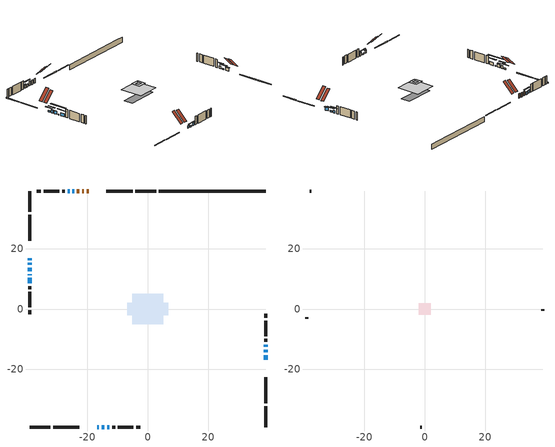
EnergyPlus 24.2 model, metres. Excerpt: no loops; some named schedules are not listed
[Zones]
conditioned space
 floor adiabatic (AdiabaticFloorConstruction): -5.12,-5.12 -5.12,5.12 5.12,5.12 5.12,-5.12 z1.97
 floor foundation (Slab1 construction): -6.78,-2.06 -6.78,2.06 6.78,2.06 6.78,-2.06 z-1.54
 wall outside (RimJoist1 construction): 2.79,39.08 -4.08,39.08 / -39.08,-39.08 -32.21,-39.08 / -39.08,39.08 -39.08,32.21 / 39.08,-39.08 39.08,-32.21 z0.75:1.05
 wall outside (RimJoist2 construction): -5.01,39.08 -13.67,39.08 / -31.28,-39.08 -22.62,-39.08 / -39.08,31.28 -39.08,22.62 / 39.08,-31.28 39.08,-22.62 z0.75:1.05
 wall outside (AdiabaticWallConstruction 1): -19.5,39.08 -20.21,39.08 / -21.14,39.08 -21.69,39.08 / -22.62,39.08 -23.43,39.08 z0.75:2.78
 wall outside (AdiabaticWallConstruction): -39.08,16.78 -39.08,16.17 z0.75:1.36; -39.08,15.25 -39.08,14.63 / 39.08,-16.78 39.08,-15.26 / -39.08,13.71 -39.08,12.49 / -24.36,39.08 -24.97,39.08 / -25.9,39.08 -26.51,39.08 / -13.48,-39.08 -12.71,-39.08 / -39.08,10.32 -39.08,8.49 z0.75:2.12; -39.08,11.56 -39.08,11.25 z0.75:1.06; -16.78,-39.08 -16.17,-39.08 z0.75:1.87; 39.08,-14.33 39.08,-13.49 / -15.25,-39.08 -14.4,-39.08 z0.75:1.29; 39.08,-12.56 39.08,-11.8 z0.75:1.82
 wall outside (Wall1 construction): -27.44,39.08 -28.39,39.08 / -11.79,-39.08 -10.84,-39.08 / -39.08,7.57 -39.08,6.62 / 39.08,-10.87 39.08,-9.92 z0.75:4.41
 wall outside (Wall2 construction): -29.32,39.08 -34.48,39.08 / -9.91,-39.08 -4.75,-39.08 / -39.08,5.69 -39.08,0.52 / 39.08,-8.99 39.08,-3.83 z0.75:4.41
 wall outside (Wall3 construction): -35.41,39.08 -36.74,39.08 / -3.82,-39.08 -2.49,-39.08 / -39.08,-0.4 -39.08,-1.73 / 39.08,-2.9 39.08,-1.57 z0.75:4.41
 wall foundation (FoundationWall1 construction): 3.72,39.08,-1.54 3.72,39.08,0.75 35.54,39.08,0.75 35.54,39.08,0.72 39.08,39.08,0.72 39.08,39.08,-1.54
 window (WindowConstruction 10): -39.08,16.78 -39.08,16.17 z0.75:1.36
 window (WindowConstruction 7): -39.08,15.24 -39.08,14.63 z0.75:2.12
 window (WindowConstruction 8): 39.08,-16.78 39.08,-15.26 z0.75:2.12
 window (WindowConstruction 9): -39.08,13.71 -39.08,12.49 z0.75:2.12
 window (WindowConstruction 12): -39.08,11.56 -39.08,11.25 z0.75:1.05
 window (WindowConstruction 11): -16.78,-39.08 -16.17,-39.08 z0.75:1.87
 window (WindowConstruction): 39.08,-14.33 39.08,-13.49 z0.75:1.28
 window (WindowConstruction 1): 39.08,-12.56 39.08,-11.8 z0.75:1.82
 window (WindowConstruction 2): -24.36,39.08 -24.97,39.08 z0.75:2.12
 window (WindowConstruction 3): -25.9,39.08 -26.51,39.08 z0.75:2.12
 window (WindowConstruction 4): -15.24,-39.08 -14.41,-39.08 z0.75:1.28
 window (WindowConstruction 5): -13.48,-39.08 -12.72,-39.08 z0.75:2.12
 window (WindowConstruction 6): -39.08,10.32 -39.08,8.49 z0.75:2.12
 door (Door): -19.5,39.08 -20.21,39.08 z0.75:2.78
 door (Door 1): -21.14,39.08 -21.69,39.08 z0.75:2.78
 door (Door 2): -22.62,39.08 -23.43,39.08 z0.75:2.78
 ceiling adiabatic (AdiabaticFloorConstruction): 5.12,-5.12 5.12,5.12 -5.12,5.12 -5.12,-5.12 z1.97
 roof outside (Roof1 construction): -16.17,39.08,4.41 -16.17,34.63,8.86 -14.6,34.63,8.86 -14.6,39.08,4.41; -20.11,-39.08,4.41 -20.11,-34.63,8.86 -21.69,-34.63,8.86 -21.69,-39.08,4.41; -39.08,20.11,4.41 -34.63,20.11,8.86 -34.63,21.69,8.86 -39.08,21.69,4.41; 39.08,-20.11,4.41 34.63,-20.11,8.86 34.63,-21.69,8.86 39.08,-21.69,4.41
attic - vented
 floor to conditioned space (Floor1 construction Reversed): -0.76,-0.76 -0.76,0.76 0.76,0.76 0.76,-0.76 z4.41
 floor to conditioned space (Floor2 construction Reversed): -1.94,-1.94 -1.94,1.94 1.94,1.94 1.94,-1.94 z4.41
 floor to conditioned space (Floor3 construction Reversed): -1.34,-1.34 -1.34,1.34 1.34,1.34 1.34,-1.34 z4.41
 wall outside (Wall4 construction): -37.67,39.08 -38.15,39.08 / -1.56,-39.08 -1.07,-39.08 / -39.08,-2.66 -39.08,-3.15 / 39.08,-0.64 39.08,-0.16 z0.75:4.41
 roof outside (Roof2 construction): -18.58,39.08,4.41 -18.58,34.91,8.58 -17.1,34.91,8.58 -17.1,39.08,4.41; -17.71,-39.08,4.41 -17.71,-34.91,8.58 -19.19,-34.91,8.58 -19.19,-39.08,4.41; -39.08,17.71,4.41 -34.91,17.71,8.58 -34.91,19.19,8.58 -39.08,19.19,4.41; 39.08,-17.71,4.41 34.91,-17.71,8.58 34.91,-19.19,8.58 39.08,-19.19,4.41
shading: -39.08,14.75 -39.08,18.2 -39.49,18.2 -39.49,14.75 z2.78; -39.08,13.21 -39.08,16.66 -39.49,16.66 -39.49,13.21 z3.54; 39.08,-15.06 39.08,-16.98 39.49,-16.98 39.49,-15.06 z2.32; -39.08,12.28 -39.08,13.91 -39.49,13.91 -39.49,12.28 z2.32; -39.08,7.39 -39.08,15.42 -39.49,15.42 -39.49,7.39 z4.91; -15.97,-39.08 -16.98,-39.08 -16.98,-39.49 -15.97,-39.49 z2.07; 39.08,-12.07 39.08,-15.75 39.49,-15.75 39.49,-12.07 z2.7; 39.08,-10.38 39.08,-13.98 39.49,-13.98 39.49,-10.38 z3.24; -26.39,39.08 -22.94,39.08 -22.94,39.49 -26.39,39.49 z3.54; -26.71,39.08 -25.7,39.08 -25.7,39.49 -26.71,39.49 z2.32; -12.99,-39.08 -16.66,-39.08 -16.66,-39.49 -12.99,-39.49 z2.7; -12.51,-39.08 -13.68,-39.08 -13.68,-39.49 -12.51,-39.49 z2.32; -39.08,7.07 -39.08,11.74 -39.49,11.74 -39.49,7.07 z3.54
[Building]
Building 1: Terrain=Suburbs
[Site:Location]
Bathurst AP_NB: Latitude {deg}=47.63; Longitude {deg}=-65.74; Time Zone {hr}=-4; Elevation {m}=59; Keep Site Location Information=Yes
[Site:GroundTemperature:Shallow]
0.0375368, -2.14911, -2.32423, -1.28655, 2.87914, 7.02543, 10.62, 12.8971, 13.0906, 11.2385, 7.7356, 3.71651
[Site:WaterMainsTemperature]
Calculation Method=Schedule; Temperature Schedule=mains temperature schedule
[Material] Roughness=Rough; Thermal Absorptance=0.9
Name | Thickness {m} | Conductivity {W/m-K} | Density {kg/m3} | Specific Heat {J/kg-K} | Solar Absorptance | Visible Absorptance
asphalt or fiberglass shingles | 0.00635 | 0.162714 | 1121.4 | 1465.45 | 0.4 | 0.4
ceiling loosefill ins | 0.169333 | 0.0480833 | 16.02 | 1046.75 | 0.7 | 0.7
ceiling stud and cavity | 0.0889 | 42.3981 | 6.31874 | 1174.65 | 0.7 | 0.7
ceiling stud and cavity 1 | 0.1397 | 0.448225 | 65.682 | 1177.47 | 0.7 | 0.7
ceiling stud and cavity 2 | 0.1397 | 0.419767 | 65.682 | 1177.47 | 0.7 | 0.7
concrete 4.0 in. | 0.1016 | 1.803125 | 2242.8 | 837.4 | 0.7 | 0.7
concrete 8.0 in. | 0.2032 | 1.803125 | 2242.8 | 837.4 | 0.7 | 0.7
door material | 0.04445 | 0.188738 | 512.64 | 1214.23 | 0.7 | 0.7
door material 1 | 0.04445 | 0.0451087 | 512.64 | 1214.23 | 0.7 | 0.7
door material 2 | 0.04445 | 0.20624 | 512.64 | 1214.23 | 0.7 | 0.7
exterior vertical ins | 0.0386676 | 0.029427 | 32.04 | 1214.23 | 0.7 | 0.7
floor covering | 0.0127 | 0.0433444 | 54.468 | 1339.84 | 0.6 | 0.6
floor rigid ins; wall rigid ins | 0.512978 | 0.029427 | 32.04 | 1214.23 | 0.7 | 0.7
floor stud and cavity | 0.1397 | 1.75129 | 37.0049 | 1207.88 | 0.7 | 0.7
furniture material conditioned space 1 | 0.1524 | 0.115458 | 640.8 | 1214.23 | 0.6 | 0.6
gypsum board | 0.0127 | 0.160291 | 801 | 837.4 | 0.6 | 0.6
gypsum board 1 | 0.00254 | 0.160291 | 801 | 837.4 | 0.6 | 0.6
gypsum board 2 | 0.0127 | 0.160291 | 801 | 837.4 | 0.7 | 0.7
osb sheathing 0.5 in. | 0.0127 | 0.115458 | 512.64 | 1214.23 | 0.7 | 0.7
osb sheathing 0.75 in. | 0.01905 | 0.115458 | 512.64 | 1214.23 | 0.7 | 0.7
osb sheathing 2.0 in. | 0.0508 | 0.115458 | 512.64 | 1214.23 | 0.7 | 0.7
rim joist stud and cavity | 0.0508 | 0.0434763 | 125.044 | 1163.47 | 0.6 | 0.6
rim joist stud and cavity 1 | 0.0508 | 0.0285197 | 125.044 | 1163.47 | 0.6 | 0.6
roof rigid ins | 0.051816 | 0.029427 | 32.04 | 1214.23 | 0.7 | 0.7
roof stud and cavity | 0.2032 | 2.78498 | 78.34581 | 1123.46 | 0.7 | 0.7
wall stud and cavity | 0.1397 | 0.11824 | 139.0536 | 1170.24 | 0.7 | 0.7
wall stud and cavity 1 | 0.1397 | 0.114651 | 139.0536 | 1170.24 | 0.7 | 0.7
wall stud and cavity 2 | 0.1397 | 0.115823 | 139.0536 | 1170.24 | 0.7 | 0.7
wall stud and cavity 3 | 0.0889 | 6.9971 | 50.32683 | 1063.81 | 0.6 | 0.6
wall stud and cavity 4 | 0.0889 | 0.380278 | 52.3479 | 1209.89 | 0.7 | 0.7
wall stud and cavity 5 | 0.0889 | 0.391764 | 83.0341 | 1211.67 | 0.7 | 0.7
wood siding | 0.0254 | 0.102417 | 544.68 | 1172.36 | 0.4 | 0.4
wood siding 1 | 0.00254 | 0.102417 | 544.68 | 1172.36 | 0.4 | 0.4
wood siding 2; wood siding 3; wood siding 4 | 0.0254 | 0.102417 | 544.68 | 1172.36 | 0.7 | 0.7
[WindowMaterial:SimpleGlazingSystem]
Name | U-Factor {W/m2-K} | Solar Heat Gain Coefficient
WindowMaterial | 2.99458 | 0.59
WindowMaterial 1 | 2.95426 | 0.63
WindowMaterial 2 | 2.96448 | 0.63
WindowMaterial 3 | 2.94461 | 0.64
WindowMaterial 4 | 2.898619 | 0.69
WindowMaterial 5 | 3.00026 | 0.58
WindowMaterial 6 | 2.97073 | 0.62
WindowMaterial 7 | 4.34026 | 0.48
[Construction]
AdiabaticFloorConstruction: floor stud and cavity, floor rigid ins, osb sheathing 0.75 in., floor covering
AdiabaticWallConstruction: wood siding 3, wall rigid ins, wall stud and cavity 4, gypsum board
AdiabaticWallConstruction 1: wood siding 4, wall rigid ins, wall stud and cavity 4, gypsum board
Door: door material
Door 1: door material 1
Door 2: door material 2
Floor1 construction Reversed: gypsum board 1, ceiling stud and cavity
Floor2 construction Reversed: gypsum board, ceiling stud and cavity 1, ceiling loosefill ins
Floor3 construction Reversed: gypsum board, ceiling stud and cavity 2, ceiling loosefill ins
FoundationWall1 construction: concrete 8.0 in., gypsum board 2
furniture construction conditioned space 1: furniture material conditioned space 1
PartitionWallConstruction: gypsum board, wall stud and cavity 5, gypsum board
RimJoist1 construction: wood siding 2, osb sheathing 2.0 in., rim joist stud and cavity
RimJoist2 construction: wood siding 2, osb sheathing 2.0 in., rim joist stud and cavity 1
Roof1 construction: asphalt or fiberglass shingles, roof rigid ins, osb sheathing 0.75 in., roof stud and cavity, gypsum board
Roof2 construction: asphalt or fiberglass shingles
Slab1 construction: concrete 4.0 in.
Wall1 construction: wood siding, osb sheathing 0.5 in., wall stud and cavity, gypsum board
Wall2 construction: wood siding, osb sheathing 0.5 in., wall stud and cavity 1, gypsum board
Wall3 construction: wood siding, osb sheathing 0.5 in., wall stud and cavity 2, gypsum board
Wall4 construction: wood siding 1, wall stud and cavity 3
WindowConstruction; WindowConstruction 4: WindowMaterial
WindowConstruction 1: WindowMaterial 1
WindowConstruction 10: WindowMaterial 5
WindowConstruction 11: WindowMaterial 6
WindowConstruction 12: WindowMaterial 7
WindowConstruction 2; WindowConstruction 3; WindowConstruction 7; WindowConstruction 9: WindowMaterial 2
WindowConstruction 5; WindowConstruction 8: WindowMaterial 3
WindowConstruction 6: WindowMaterial 4
[Zone] Multiplier=1; Part of Total Floor Area=Yes
Name | Volume {m3}
attic - vented | 14.353
conditioned space | 387.4
[Space]
Name | Zone | Volume {m3}
attic - vented 1 | attic - vented | 14.353
conditioned space 1 | conditioned space | 387.4
[ZoneInfiltration:EffectiveLeakageArea]
infil attic - vented 1: Zone or Space=attic - vented 1; Schedule=Always On Discrete; Effective Air Leakage Area {cm2}=982.8; Stack Coefficient=0.00054419; Wind Coefficient=1.57614e-05
[ZoneMixing]
whole house fan mix: Zone or Space=attic - vented; Schedule=Always On Continuous; Design Flow Rate Calculation Method=Flow/Zone; Design Flow Rate {m3/s}=0; Source Zone or Space=conditioned space
[SurfaceProperty:ExposedFoundationPerimeter]
Slab1: Exposed Perimeter Calculation Method=TotalExposedPerimeter; Total Exposed Perimeter {m}=35.358
[InternalMass] Zone or ZoneList=conditioned space; Space or SpaceList=conditioned space 1
Name | Construction | Surface Area {m2}
furniture mass conditioned space 1 | furniture construction conditioned space 1 | 64.368
partition wall mass | PartitionWallConstruction | 160.92
[Lights]
interior lighting: Zone or ZoneList or Space or SpaceList=conditioned space 1; Schedule=interior lighting schedule; Design Level Calculation Method=LightingLevel; Lighting Level {W}=343.2; Return Air Fraction=0; Fraction Radiant=0.6; Fraction Visible=0.2; Fraction Replaceable=1
[People]
occupants: Zone or ZoneList or Space or SpaceList=conditioned space 1; Number of People Schedule=occupants schedule; Number of People Calculation Method=People; Number of People=3; Fraction Radiant=0.314171; Sensible Heat Fraction=0.56303; Activity Level Schedule=occupants activity schedule; Carbon Dioxide Generation Rate {m3/s-W}=0; Enable ASHRAE 55 Comfort Warnings=No; Mean Radiant Temperature Calculation Type=EnclosureAveraged
[ElectricEquipment] Zone or ZoneList or Space or SpaceList=conditioned space 1; Design Level Calculation Method=EquipmentLevel
Name | Schedule | Design Level {W} | Fraction Latent | Fraction Radiant | Fraction Lost
clothes dryer | clothes dryer schedule | 140.772 | 0.015 | 0.081 | 0.85
clothes washer | clothes washer schedule | 32.1985 | 0.03 | 0.162 | 0.7
cooking range | cooking range schedule | 215.147 | 0.08 | 0.432 | 0.2
dishwasher | dishwasher schedule | 66.8632 | 0.3 | 0.18 | 0.4
fridge | fridge schedule | 72.9452 | 0 | 0.6 | 0
mech vent bath fan 0 | mech vent bath fan 0 schedule | 50.2 | 0 | 0 | 1
mech vent house fan | mech vent house fan schedule | 0 | 0 | 0 | 1
mech vent house fan cfis | mech vent house fan cfis schedule | 0 | 0 | 0 | 0
misc plug loads | misc plug loads schedule | 494.7 | 0.045 | 0.513 | 0.1
whole house fan | Always On Discrete | 0 | 0 | 0 | 1
[OtherEquipment] Zone or ZoneList or Space or SpaceList=conditioned space 1; Design Level Calculation Method=EquipmentLevel
Name | Fuel Type | Schedule | Design Level {W} | Fraction Latent | Fraction Radiant | Fraction Lost
clothes dryer 1 | Electricity | clothes dryer schedule | 0 | 0.015 | 0.081 | 0.85
cooking range 1 | Electricity | cooking range schedule | 0 | 0.08 | 0.432 | 0.2
general water use latent | None | general water use schedule | 62.594 | 1 | 0 | 0
general water use sensible | None | general water use schedule | -61.6891 | 0 | 0.6 | 0
mech vent house fan latent load | None | Always On Discrete | 0 | 1 | 0 | 0
mech vent house fan sensible load | None | Always On Discrete | 0 | 0 | 0 | 0
water heater energy adjustment1 | Electricity | Always On Discrete | 0.01 | 0 | 0 | 1
[ZoneInfiltration:DesignFlowRate] Zone or ZoneList or Space or SpaceList=conditioned space 1; Schedule=Always On Discrete; Design Flow Rate Calculation Method=Flow/Zone; Design Flow Rate {m3/s}=0
infil flow; natural vent flow; whole house fan flow
[ZoneControl:Thermostat]
conditioned space Thermostat: Zone or ZoneList=conditioned space; Control Type Schedule=conditioned space Thermostat Schedule; Control 1=conditioned space temperature setpoint; Temperature Difference Between Cutout And Setpoint {deltaC}=0
[ThermostatSetpoint:DualSetpoint]
conditioned space temperature setpoint: Heating Setpoint Temperature Schedule=heating setpoint; Cooling Setpoint Temperature Schedule=cooling setpoint
[Zone equipment]
conditioned space: electric baseboard
[Foundation:Kiva]
Foundation Kiva 1: Initial Indoor Air Temperature {C}=18; Wall Height Above Grade {m}=0.749991; Wall Depth Below Slab {m}=0.2032; Custom Block Material Name 1=exterior vertical ins; Custom Block Depth 1 {m}=2.28999; Custom Block X Position 1 {m}=0.2159; Custom Block Z Position 1 {m}=0
[Foundation:Kiva:Settings]
Soil Conductivity {W/m-K}=0.849921; Soil Density {kg/m3}=1842.3; Soil Specific Heat {J/kg-K}=418.7; Ground Solar Absorptivity=0.9; Ground Thermal Absorptivity=0.9; Ground Surface Roughness {m}=0.03; Far-Field Width {m}=40; Deep-Ground Boundary Condition=ZeroFlux; Deep-Ground Depth {m}=40; Minimum Cell Dimension {m}=0.2; Maximum Cell Growth Coefficient=3; Simulation Timestep=Timestep
[Exterior:Lights]
exterior lighting: Schedule=exterior lighting schedule; Design Level {W}=75.6
[EnergyManagementSystem:Sensor] Output:Variable or Output:Meter Index Key=conditioned space
Name | Output:Variable or Output:Meter
conditioned_space_clg_unmet_s | Zone Cooling Setpoint Not Met Time
conditioned_space_htg_unmet_s | Zone Heating Setpoint Not Met Time
fridge_tin_s; tin_s; tin_s_1 | Zone Mean Air Temperature
tout_s | Zone Outdoor Air Drybulb Temperature
win_s | Zone Air Humidity Ratio
[Schedule:Constant]
Name | Hourly Value
Always On Continuous; mech vent house fan schedule; mech vent house fan cfis schedule; Always On Discrete | 1
occupants activity schedule | 117.228
fridge schedule | 0
[Schedule:Week:Daily]
interior lighting schedule Week Rule - Jan1-Jan27: interior lighting schedule day, interior lighting schedule day, interior lighting schedule day, interior lighting schedule day, interior lighting schedule day, interior lighting schedule day, interior lighting schedule day, interior lighting schedule default day, interior lighting schedule default day, interior lighting schedule default day, interior lighting schedule default day, interior lighting schedule default day
interior lighting schedule Week Rule - Jan28-Feb3: interior lighting schedule day, interior lighting schedule day, interior lighting schedule day, interior lighting schedule day, interior lighting schedule day 1, interior lighting schedule day 1, interior lighting schedule day 1, interior lighting schedule default day, interior lighting schedule default day, interior lighting schedule default day, interior lighting schedule default day, interior lighting schedule default day
interior lighting schedule Week Rule - Feb4-Feb24: interior lighting schedule day 1, interior lighting schedule day 1, interior lighting schedule day 1, interior lighting schedule day 1, interior lighting schedule day 1, interior lighting schedule day 1, interior lighting schedule day 1, interior lighting schedule default day, interior lighting schedule default day, interior lighting schedule default day, interior lighting schedule default day, interior lighting schedule default day
interior lighting schedule Week Rule - Feb25-Mar3: interior lighting schedule day 1, interior lighting schedule day 1, interior lighting schedule day 1, interior lighting schedule day 1, interior lighting schedule day 2, interior lighting schedule day 2, interior lighting schedule day 2, interior lighting schedule default day, interior lighting schedule default day, interior lighting schedule default day, interior lighting schedule default day, interior lighting schedule default day
interior lighting schedule Week Rule - Mar4-Mar31: interior lighting schedule day 2, interior lighting schedule day 2, interior lighting schedule day 2, interior lighting schedule day 2, interior lighting schedule day 2, interior lighting schedule day 2, interior lighting schedule day 2, interior lighting schedule default day, interior lighting schedule default day, interior lighting schedule default day, interior lighting schedule default day, interior lighting schedule default day
interior lighting schedule Week Rule - Apr1-Apr28: interior lighting schedule day 3, interior lighting schedule day 3, interior lighting schedule day 3, interior lighting schedule day 3, interior lighting schedule day 3, interior lighting schedule day 3, interior lighting schedule day 3, interior lighting schedule default day, interior lighting schedule default day, interior lighting schedule default day, interior lighting schedule default day, interior lighting schedule default day
interior lighting schedule Week Rule - Apr29-May5: interior lighting schedule day 3, interior lighting schedule day 3, interior lighting schedule day 4, interior lighting schedule day 4, interior lighting schedule day 4, interior lighting schedule day 4, interior lighting schedule day 4, interior lighting schedule default day, interior lighting schedule default day, interior lighting schedule default day, interior lighting schedule default day, interior lighting schedule default day
interior lighting schedule Week Rule - May6-May26: interior lighting schedule day 4, interior lighting schedule day 4, interior lighting schedule day 4, interior lighting schedule day 4, interior lighting schedule day 4, interior lighting schedule day 4, interior lighting schedule day 4, interior lighting schedule default day, interior lighting schedule default day, interior lighting schedule default day, interior lighting schedule default day, interior lighting schedule default day
interior lighting schedule Week Rule - May27-Jun2: interior lighting schedule day 4, interior lighting schedule day 4, interior lighting schedule day 4, interior lighting schedule day 4, interior lighting schedule day 4, interior lighting schedule day 5, interior lighting schedule day 5, interior lighting schedule default day, interior lighting schedule default day, interior lighting schedule default day, interior lighting schedule default day, interior lighting schedule default day
interior lighting schedule Week Rule - Jun3-Jun30: interior lighting schedule day 5, interior lighting schedule day 5, interior lighting schedule day 5, interior lighting schedule day 5, interior lighting schedule day 5, interior lighting schedule day 5, interior lighting schedule day 5, interior lighting schedule default day, interior lighting schedule default day, interior lighting schedule default day, interior lighting schedule default day, interior lighting schedule default day
interior lighting schedule Week Rule - Jul1-Jul28: interior lighting schedule day 6, interior lighting schedule day 6, interior lighting schedule day 6, interior lighting schedule day 6, interior lighting schedule day 6, interior lighting schedule day 6, interior lighting schedule day 6, interior lighting schedule default day, interior lighting schedule default day, interior lighting schedule default day, interior lighting schedule default day, interior lighting schedule default day
interior lighting schedule Week Rule - Jul29-Aug4: interior lighting schedule day 6, interior lighting schedule day 6, interior lighting schedule day 6, interior lighting schedule day 7, interior lighting schedule day 7, interior lighting schedule day 7, interior lighting schedule day 7, interior lighting schedule default day, interior lighting schedule default day, interior lighting schedule default day, interior lighting schedule default day, interior lighting schedule default day
interior lighting schedule Week Rule - Aug5-Aug25: interior lighting schedule day 7, interior lighting schedule day 7, interior lighting schedule day 7, interior lighting schedule day 7, interior lighting schedule day 7, interior lighting schedule day 7, interior lighting schedule day 7, interior lighting schedule default day, interior lighting schedule default day, interior lighting schedule default day, interior lighting schedule default day, interior lighting schedule default day
interior lighting schedule Week Rule - Aug26-Sep1: interior lighting schedule day 7, interior lighting schedule day 7, interior lighting schedule day 7, interior lighting schedule day 7, interior lighting schedule day 7, interior lighting schedule day 7, interior lighting schedule day 8, interior lighting schedule default day, interior lighting schedule default day, interior lighting schedule default day, interior lighting schedule default day, interior lighting schedule default day
interior lighting schedule Week Rule - Sep2-Sep29: interior lighting schedule day 8, interior lighting schedule day 8, interior lighting schedule day 8, interior lighting schedule day 8, interior lighting schedule day 8, interior lighting schedule day 8, interior lighting schedule day 8, interior lighting schedule default day, interior lighting schedule default day, interior lighting schedule default day, interior lighting schedule default day, interior lighting schedule default day
interior lighting schedule Week Rule - Sep30-Oct6: interior lighting schedule day 8, interior lighting schedule day 9, interior lighting schedule day 9, interior lighting schedule day 9, interior lighting schedule day 9, interior lighting schedule day 9, interior lighting schedule day 9, interior lighting schedule default day, interior lighting schedule default day, interior lighting schedule default day, interior lighting schedule default day, interior lighting schedule default day
interior lighting schedule Week Rule - Oct7-Oct27: interior lighting schedule day 9, interior lighting schedule day 9, interior lighting schedule day 9, interior lighting schedule day 9, interior lighting schedule day 9, interior lighting schedule day 9, interior lighting schedule day 9, interior lighting schedule default day, interior lighting schedule default day, interior lighting schedule default day, interior lighting schedule default day, interior lighting schedule default day
interior lighting schedule Week Rule - Oct28-Nov3: interior lighting schedule day 9, interior lighting schedule day 9, interior lighting schedule day 9, interior lighting schedule day 9, interior lighting schedule day 10, interior lighting schedule day 10, interior lighting schedule day 10, interior lighting schedule default day, interior lighting schedule default day, interior lighting schedule default day, interior lighting schedule default day, interior lighting schedule default day
interior lighting schedule Week Rule - Nov4-Nov24: interior lighting schedule day 10, interior lighting schedule day 10, interior lighting schedule day 10, interior lighting schedule day 10, interior lighting schedule day 10, interior lighting schedule day 10, interior lighting schedule day 10, interior lighting schedule default day, interior lighting schedule default day, interior lighting schedule default day, interior lighting schedule default day, interior lighting schedule default day
interior lighting schedule Week Rule - Nov25-Dec1: interior lighting schedule day 10, interior lighting schedule day 10, interior lighting schedule day 10, interior lighting schedule day 10, interior lighting schedule day 10, interior lighting schedule day 10, interior lighting schedule day 11, interior lighting schedule default day, interior lighting schedule default day, interior lighting schedule default day, interior lighting schedule default day, interior lighting schedule default day
interior lighting schedule Week Rule - Dec2-Dec31: interior lighting schedule day 11, interior lighting schedule day 11, interior lighting schedule day 11, interior lighting schedule day 11, interior lighting schedule day 11, interior lighting schedule day 11, interior lighting schedule day 11, interior lighting schedule default day, interior lighting schedule default day, interior lighting schedule default day, interior lighting schedule default day, interior lighting schedule default day
occupants schedule Week Rule - Jan1-Dec31: occupants schedule day, occupants schedule day, occupants schedule day, occupants schedule day, occupants schedule day, occupants schedule day, occupants schedule day, occupants schedule default day, occupants schedule default day, occupants schedule default day, occupants schedule default day, occupants schedule default day
clothes dryer schedule Week Rule - Jan1-Dec31: clothes dryer schedule day, clothes dryer schedule day, clothes dryer schedule day, clothes dryer schedule day, clothes dryer schedule day, clothes dryer schedule day, clothes dryer schedule day, clothes dryer schedule default day, clothes dryer schedule default day, clothes dryer schedule default day, clothes dryer schedule default day, clothes dryer schedule default day
clothes washer schedule Week Rule - Jan1-Dec31: clothes washer schedule day, clothes washer schedule day, clothes washer schedule day, clothes washer schedule day, clothes washer schedule day, clothes washer schedule day, clothes washer schedule day, clothes washer schedule default day, clothes washer schedule default day, clothes washer schedule default day, clothes washer schedule default day, clothes washer schedule default day
cooking range schedule Week Rule - Jan1-Dec31: cooking range schedule day, cooking range schedule day, cooking range schedule day, cooking range schedule day, cooking range schedule day, cooking range schedule day, cooking range schedule day, cooking range schedule default day, cooking range schedule default day, cooking range schedule default day, cooking range schedule default day, cooking range schedule default day
dishwasher schedule Week Rule - Jan1-Dec31: dishwasher schedule day, dishwasher schedule day, dishwasher schedule day, dishwasher schedule day, dishwasher schedule day, dishwasher schedule day, dishwasher schedule day, dishwasher schedule default day, dishwasher schedule default day, dishwasher schedule default day, dishwasher schedule default day, dishwasher schedule default day
mech vent bath fan 0 schedule Week Rule - Jan1-Dec31: mech vent bath fan 0 schedule day, mech vent bath fan 0 schedule day, mech vent bath fan 0 schedule day, mech vent bath fan 0 schedule day, mech vent bath fan 0 schedule day, mech vent bath fan 0 schedule day, mech vent bath fan 0 schedule day, mech vent bath fan 0 schedule default day, mech vent bath fan 0 schedule default day, mech vent bath fan 0 schedule default day, mech vent bath fan 0 schedule default day, mech vent bath fan 0 schedule default day
misc plug loads schedule Week Rule - Jan1-Dec31: misc plug loads schedule day, misc plug loads schedule day, misc plug loads schedule day, misc plug loads schedule day, misc plug loads schedule day, misc plug loads schedule day, misc plug loads schedule day, misc plug loads schedule default day, misc plug loads schedule default day, misc plug loads schedule default day, misc plug loads schedule default day, misc plug loads schedule default day
general water use schedule Week Rule - Jan1-Dec31: general water use schedule day, general water use schedule day, general water use schedule day, general water use schedule day, general water use schedule day, general water use schedule day, general water use schedule day, general water use schedule default day, general water use schedule default day, general water use schedule default day, general water use schedule default day, general water use schedule default day
exterior lighting schedule Week Rule - Jan1-Jan27: exterior lighting schedule day, exterior lighting schedule day, exterior lighting schedule day, exterior lighting schedule day, exterior lighting schedule day, exterior lighting schedule day, exterior lighting schedule day, exterior lighting schedule default day, exterior lighting schedule default day, exterior lighting schedule default day, exterior lighting schedule default day, exterior lighting schedule default day
exterior lighting schedule Week Rule - Jan28-Feb3: exterior lighting schedule day, exterior lighting schedule day, exterior lighting schedule day, exterior lighting schedule day, exterior lighting schedule day 1, exterior lighting schedule day 1, exterior lighting schedule day 1, exterior lighting schedule default day, exterior lighting schedule default day, exterior lighting schedule default day, exterior lighting schedule default day, exterior lighting schedule default day
exterior lighting schedule Week Rule - Feb4-Feb24: exterior lighting schedule day 1, exterior lighting schedule day 1, exterior lighting schedule day 1, exterior lighting schedule day 1, exterior lighting schedule day 1, exterior lighting schedule day 1, exterior lighting schedule day 1, exterior lighting schedule default day, exterior lighting schedule default day, exterior lighting schedule default day, exterior lighting schedule default day, exterior lighting schedule default day
exterior lighting schedule Week Rule - Feb25-Mar3: exterior lighting schedule day 1, exterior lighting schedule day 1, exterior lighting schedule day 1, exterior lighting schedule day 1, exterior lighting schedule day 2, exterior lighting schedule day 2, exterior lighting schedule day 2, exterior lighting schedule default day, exterior lighting schedule default day, exterior lighting schedule default day, exterior lighting schedule default day, exterior lighting schedule default day
exterior lighting schedule Week Rule - Mar4-Mar31: exterior lighting schedule day 2, exterior lighting schedule day 2, exterior lighting schedule day 2, exterior lighting schedule day 2, exterior lighting schedule day 2, exterior lighting schedule day 2, exterior lighting schedule day 2, exterior lighting schedule default day, exterior lighting schedule default day, exterior lighting schedule default day, exterior lighting schedule default day, exterior lighting schedule default day
exterior lighting schedule Week Rule - Apr1-Apr28: exterior lighting schedule day 3, exterior lighting schedule day 3, exterior lighting schedule day 3, exterior lighting schedule day 3, exterior lighting schedule day 3, exterior lighting schedule day 3, exterior lighting schedule day 3, exterior lighting schedule default day, exterior lighting schedule default day, exterior lighting schedule default day, exterior lighting schedule default day, exterior lighting schedule default day
exterior lighting schedule Week Rule - Apr29-May5: exterior lighting schedule day 3, exterior lighting schedule day 3, exterior lighting schedule day 4, exterior lighting schedule day 4, exterior lighting schedule day 4, exterior lighting schedule day 4, exterior lighting schedule day 4, exterior lighting schedule default day, exterior lighting schedule default day, exterior lighting schedule default day, exterior lighting schedule default day, exterior lighting schedule default day
exterior lighting schedule Week Rule - May6-May26: exterior lighting schedule day 4, exterior lighting schedule day 4, exterior lighting schedule day 4, exterior lighting schedule day 4, exterior lighting schedule day 4, exterior lighting schedule day 4, exterior lighting schedule day 4, exterior lighting schedule default day, exterior lighting schedule default day, exterior lighting schedule default day, exterior lighting schedule default day, exterior lighting schedule default day
exterior lighting schedule Week Rule - May27-Jun2: exterior lighting schedule day 4, exterior lighting schedule day 4, exterior lighting schedule day 4, exterior lighting schedule day 4, exterior lighting schedule day 4, exterior lighting schedule day 5, exterior lighting schedule day 5, exterior lighting schedule default day, exterior lighting schedule default day, exterior lighting schedule default day, exterior lighting schedule default day, exterior lighting schedule default day
exterior lighting schedule Week Rule - Jun3-Jun30: exterior lighting schedule day 5, exterior lighting schedule day 5, exterior lighting schedule day 5, exterior lighting schedule day 5, exterior lighting schedule day 5, exterior lighting schedule day 5, exterior lighting schedule day 5, exterior lighting schedule default day, exterior lighting schedule default day, exterior lighting schedule default day, exterior lighting schedule default day, exterior lighting schedule default day
exterior lighting schedule Week Rule - Jul1-Jul28: exterior lighting schedule day 6, exterior lighting schedule day 6, exterior lighting schedule day 6, exterior lighting schedule day 6, exterior lighting schedule day 6, exterior lighting schedule day 6, exterior lighting schedule day 6, exterior lighting schedule default day, exterior lighting schedule default day, exterior lighting schedule default day, exterior lighting schedule default day, exterior lighting schedule default day
[Schedule:Year]
interior lighting schedule: interior lighting schedule Week Rule - Jan1-Jan27, 1, 1, 1, 27, interior lighting schedule Week Rule - Jan28-Feb3, 1, 28, 2, 3, interior lighting schedule Week Rule - Feb4-Feb24, 2, 4, 2, 24, interior lighting schedule Week Rule - Feb25-Mar3, 2, 25, 3, 3, interior lighting schedule Week Rule - Mar4-Mar31, 3, 4, 3, 31, interior lighting schedule Week Rule - Apr1-Apr28, 4, 1, 4, 28, interior lighting schedule Week Rule - Apr29-May5, 4, 29, 5, 5, interior lighting schedule Week Rule - May6-May26, 5, 6, 5, 26, interior lighting schedule Week Rule - May27-Jun2, 5, 27, 6, 2, interior lighting schedule Week Rule - Jun3-Jun30, 6, 3, 6, 30, interior lighting schedule Week Rule - Jul1-Jul28, 7, 1, 7, 28, interior lighting schedule Week Rule - Jul29-Aug4, 7, 29, 8, 4, interior lighting schedule Week Rule - Aug5-Aug25, 8, 5, 8, 25, interior lighting schedule Week Rule - Aug26-Sep1, 8, 26, 9, 1, interior lighting schedule Week Rule - Sep2-Sep29, 9, 2, 9, 29, interior lighting schedule Week Rule - Sep30-Oct6, 9, 30, 10, 6, interior lighting schedule Week Rule - Oct7-Oct27, 10, 7, 10, 27, interior lighting schedule Week Rule - Oct28-Nov3, 10, 28, 11, 3, interior lighting schedule Week Rule - Nov4-Nov24, 11, 4, 11, 24, interior lighting schedule Week Rule - Nov25-Dec1, 11, 25, 12, 1, interior lighting schedule Week Rule - Dec2-Dec31, 12, 2, 12, 31
occupants schedule: occupants schedule Week Rule - Jan1-Dec31, 1, 1, 12, 31
clothes dryer schedule: clothes dryer schedule Week Rule - Jan1-Dec31, 1, 1, 12, 31
clothes washer schedule: clothes washer schedule Week Rule - Jan1-Dec31, 1, 1, 12, 31
cooking range schedule: cooking range schedule Week Rule - Jan1-Dec31, 1, 1, 12, 31
dishwasher schedule: dishwasher schedule Week Rule - Jan1-Dec31, 1, 1, 12, 31
mech vent bath fan 0 schedule: mech vent bath fan 0 schedule Week Rule - Jan1-Dec31, 1, 1, 12, 31
misc plug loads schedule: misc plug loads schedule Week Rule - Jan1-Dec31, 1, 1, 12, 31
general water use schedule: general water use schedule Week Rule - Jan1-Dec31, 1, 1, 12, 31
exterior lighting schedule: exterior lighting schedule Week Rule - Jan1-Jan27, 1, 1, 1, 27, exterior lighting schedule Week Rule - Jan28-Feb3, 1, 28, 2, 3, exterior lighting schedule Week Rule - Feb4-Feb24, 2, 4, 2, 24, exterior lighting schedule Week Rule - Feb25-Mar3, 2, 25, 3, 3, exterior lighting schedule Week Rule - Mar4-Mar31, 3, 4, 3, 31, exterior lighting schedule Week Rule - Apr1-Apr28, 4, 1, 4, 28, exterior lighting schedule Week Rule - Apr29-May5, 4, 29, 5, 5, exterior lighting schedule Week Rule - May6-May26, 5, 6, 5, 26, exterior lighting schedule Week Rule - May27-Jun2, 5, 27, 6, 2, exterior lighting schedule Week Rule - Jun3-Jun30, 6, 3, 6, 30, exterior lighting schedule Week Rule - Jul1-Jul28, 7, 1, 7, 28, exterior lighting schedule Week Rule - Jul29-Aug4, 7, 29, 8, 4, exterior lighting schedule Week Rule - Aug5-Aug25, 8, 5, 8, 25, exterior lighting schedule Week Rule - Aug26-Sep1, 8, 26, 9, 1, exterior lighting schedule Week Rule - Sep2-Sep29, 9, 2, 9, 29, exterior lighting schedule Week Rule - Sep30-Oct6, 9, 30, 10, 6, exterior lighting schedule Week Rule - Oct7-Oct27, 10, 7, 10, 27, exterior lighting schedule Week Rule - Oct28-Nov3, 10, 28, 11, 3, exterior lighting schedule Week Rule - Nov4-Nov24, 11, 4, 11, 24, exterior lighting schedule Week Rule - Nov25-Dec1, 11, 25, 12, 1, exterior lighting schedule Week Rule - Dec2-Dec31, 12, 2, 12, 31
[Schedule:Compact]
conditioned space Thermostat Schedule: Through: 12/31, For: AllDays, Until: 24:00, 4
mains temperature schedule: Through: 01/01, For: AllDays, Until: 24:00, 5.18111, Through: 01/02, For: AllDays, Until: 24:00, 5.11, Through: 01/03, For: AllDays, Until: 24:00, 5.04056, Through: 01/04, For: AllDays, Until: 24:00, 4.97167, Through: 01/05, For: AllDays, Until: 24:00, 4.90389, Through: 01/06, For: AllDays, Until: 24:00, 4.83722, Through: 01/07, For: AllDays, Until: 24:00, 4.77167, Through: 01/08, For: AllDays, Until: 24:00, 4.70722, Through: 01/09, For: AllDays, Until: 24:00, 4.64389, Through: 01/10, For: AllDays, Until: 24:00, 4.58167, Through: 01/11, For: AllDays, Until: 24:00, 4.52056, Through: 01/12, For: AllDays, Until: 24:00, 4.46111, Through: 01/13, For: AllDays, Until: 24:00, 4.40222, Through: 01/14, For: AllDays, Until: 24:00, 4.345, Through: 01/15, For: AllDays, Until: 24:00, 4.28889, Through: 01/16, For: AllDays, Until: 24:00, 4.23389, Through: 01/17, For: AllDays, Until: 24:00, 4.18056, Through: 01/18, For: AllDays, Until: 24:00, 4.12833, Through: 01/19, For: AllDays, Until: 24:00, 4.07722, Through: 01/20, For: AllDays, Until: 24:00, 4.02778, Through: 01/21, For: AllDays, Until: 24:00, 3.97944, Through: 01/22, For: AllDays, Until: 24:00, 3.93222, Through: 01/23, For: AllDays, Until: 24:00, 3.88667, Through: 01/24, For: AllDays, Until: 24:00, 3.84278, Through: 01/25, For: AllDays, Until: 24:00, 3.8, Through: 01/26, For: AllDays, Until: 24:00, 3.75889, Through: 01/27, For: AllDays, Until: 24:00, 3.71889, Through: 01/28, For: AllDays, Until: 24:00, 3.68, Through: 01/29, For: AllDays, Until: 24:00, 3.64333, Through: 01/30, For: AllDays, Until: 24:00, 3.60722, Through: 01/31, For: AllDays, Until: 24:00, 3.57333, Through: 02/01, For: AllDays, Until: 24:00, 3.54056, Through: 02/02, For: AllDays, Until: 24:00, 3.50944, Through: 02/03, For: AllDays, Until: 24:00, 3.48, Through: 02/04, For: AllDays, Until: 24:00, 3.45167, Through: 02/05, For: AllDays, Until: 24:00, 3.425, Through: 02/06, For: AllDays, Until: 24:00, 3.39944, Through: 02/07, For: AllDays, Until: 24:00, 3.37611, Through: 02/08, For: AllDays, Until: 24:00, 3.35389, Through: 02/09, For: AllDays, Until: 24:00, 3.33333, Through: 02/10, For: AllDays, Until: 24:00, 3.31444, Through: 02/11, For: AllDays, Until: 24:00, 3.29667, Through: 02/12, For: AllDays, Until: 24:00, 3.28111, Through: 02/13, For: AllDays, Until: 24:00, 3.26667, Through: 02/14, For: AllDays, Until: 24:00, 3.25389, Through: 02/15, For: AllDays, Until: 24:00, 3.24278, Through: 02/16, For: AllDays, Until: 24:00, 3.23278, Through: 02/17, For: AllDays, Until: 24:00, 3.225, Through: 02/18, For: AllDays, Until: 24:00, 3.21833, Through: 02/19, For: AllDays, Until: 24:00, 3.21333, Through: 02/20, For: AllDays, Until: 24:00, 3.21, Through: 02/21, For: AllDays, Until: 24:00, 3.20833, Through: 02/22, For: AllDays, Until: 24:00, 3.20833, Through: 02/23, For: AllDays, Until: 24:00, 3.20944, Through: 02/24, For: AllDays, Until: 24:00, 3.21278, Through: 02/25, For: AllDays, Until: 24:00, 3.21722, Through: 02/26, For: AllDays, Until: 24:00, 3.22333, Through: 02/27, For: AllDays, Until: 24:00, 3.23111, Through: 02/28, For: AllDays, Until: 24:00, 3.24056, Through: 03/01, For: AllDays, Until: 24:00, 3.25111, Through: 03/02, For: AllDays, Until: 24:00, 3.26389, Through: 03/03, For: AllDays, Until: 24:00, 3.27778, Through: 03/04, For: AllDays, Until: 24:00, 3.29333, Through: 03/05, For: AllDays, Until: 24:00, 3.31056, Through: 03/06, For: AllDays, Until: 24:00, 3.32944, Through: 03/07, For: AllDays, Until: 24:00, 3.34944, Through: 03/08, For: AllDays, Until: 24:00, 3.37111, Through: 03/09, For: AllDays, Until: 24:00, 3.39444, Through: 03/10, For: AllDays, Until: 24:00, 3.41944, Through: 03/11, For: AllDays, Until: 24:00, 3.44611, Through: 03/12, For: AllDays, Until: 24:00, 3.47389, Through: 03/13, For: AllDays, Until: 24:00, 3.50333, Through: 03/14, For: AllDays, Until: 24:00, 3.53389, Through: 03/15, For: AllDays, Until: 24:00, 3.56667, Through: 03/16, For: AllDays, Until: 24:00, 3.60056, Through: 03/17, For: AllDays, Until: 24:00, 3.63556, Through: 03/18, For: AllDays, Until: 24:00, 3.67222, Through: 03/19, For: AllDays, Until: 24:00, 3.71056, Through: 03/20, For: AllDays, Until: 24:00, 3.75056, Through: 03/21, For: AllDays, Until: 24:00, 3.79111, Through: 03/22, For: AllDays, Until: 24:00, 3.83389, Through: 03/23, For: AllDays, Until: 24:00, 3.87778, Through: 03/24, For: AllDays, Until: 24:00, 3.92278, Through: 03/25, For: AllDays, Until: 24:00, 3.96944, Through: 03/26, For: AllDays, Until: 24:00, 4.01778, Through: 03/27, For: AllDays, Until: 24:00, 4.06722, Through: 03/28, For: AllDays, Until: 24:00, 4.11778, Through: 03/29, For: AllDays, Until: 24:00, 4.16944, Through: 03/30, For: AllDays, Until: 24:00, 4.22278, Through: 03/31, For: AllDays, Until: 24:00, 4.27778, Through: 04/01, For: AllDays, Until: 24:00, 4.33333, Through: 04/02, For: AllDays, Until: 24:00, 4.39056, Through: 04/03, For: AllDays, Until: 24:00, 4.44889, Through: 04/04, For: AllDays, Until: 24:00, 4.50833, Through: 04/05, For: AllDays, Until: 24:00, 4.56889, Through: 04/06, For: AllDays, Until: 24:00, 4.63111, Through: 04/07, For: AllDays, Until: 24:00, 4.69389, Through: 04/08, For: AllDays, Until: 24:00, 4.75833, Through: 04/09, For: AllDays, Until: 24:00, 4.82333, Through: 04/10, For: AllDays, Until: 24:00, 4.89, Through: 04/11, For: AllDays, Until: 24:00, 4.95778, Through: 04/12, For: AllDays, Until: 24:00, 5.02611, Through: 04/13, For: AllDays, Until: 24:00, 5.09556, Through: 04/14, For: AllDays, Until: 24:00, 5.16667, Through: 04/15, For: AllDays, Until: 24:00, 5.23833, Through: 04/16, For: AllDays, Until: 24:00, 5.31056, Through: 04/17, For: AllDays, Until: 24:00, 5.38444, Through: 04/18, For: AllDays, Until: 24:00, 5.45889, Through: 04/19, For: AllDays, Until: 24:00, 5.53444, Through: 04/20, For: AllDays, Until: 24:00, 5.61056, Through: 04/21, For: AllDays, Until: 24:00, 5.68778, Through: 04/22, For: AllDays, Until: 24:00, 5.76611, Through: 04/23, For: AllDays, Until: 24:00, 5.845, Through: 04/24, For: AllDays, Until: 24:00, 5.92444, Through: 04/25, For: AllDays, Until: 24:00, 6.005, Through: 04/26, For: AllDays, Until: 24:00, 6.08667, Through: 04/27, For: AllDays, Until: 24:00, 6.16833, Through: 04/28, For: AllDays, Until: 24:00, 6.25111, Through: 04/29, For: AllDays, Until: 24:00, 6.33444, Through: 04/30, For: AllDays, Until: 24:00, 6.41833, Through: 05/01, For: AllDays, Until: 24:00, 6.50333, Through: 05/02, For: AllDays, Until: 24:00, 6.58833, Through: 05/03, For: AllDays, Until: 24:00, 6.67444, Through: 05/04, For: AllDays, Until: 24:00, 6.76056, Through: 05/05, For: AllDays, Until: 24:00, 6.84778, Through: 05/06, For: AllDays, Until: 24:00, 6.935, Through: 05/07, For: AllDays, Until: 24:00, 7.02278, Through: 05/08, For: AllDays, Until: 24:00, 7.11111, Through: 05/09, For: AllDays, Until: 24:00, 7.2, Through: 05/10, For: AllDays, Until: 24:00, 7.28944, Through: 05/11, For: AllDays, Until: 24:00, 7.37889, Through: 05/12, For: AllDays, Until: 24:00, 7.46889, Through: 05/13, For: AllDays, Until: 24:00, 7.55889, Through: 05/14, For: AllDays, Until: 24:00, 7.64944, Through: 05/15, For: AllDays, Until: 24:00, 7.74056, Through: 05/16, For: AllDays, Until: 24:00, 7.83111, Through: 05/17, For: AllDays, Until: 24:00, 7.92278, Through: 05/18, For: AllDays, Until: 24:00, 8.01389, Through: 05/19, For: AllDays, Until: 24:00, 8.10556, Through: 05/20, For: AllDays, Until: 24:00, 8.19722, Through: 05/21, For: AllDays, Until: 24:00, 8.28944, Through: 05/22, For: AllDays, Until: 24:00, 8.38111, Through: 05/23, For: AllDays, Until: 24:00, 8.47333, Through: 05/24, For: AllDays, Until: 24:00, 8.565, Through: 05/25, For: AllDays, Until: 24:00, 8.65722, Through: 05/26, For: AllDays, Until: 24:00, 8.74889, Through: 05/27, For: AllDays, Until: 24:00, 8.84111, Through: 05/28, For: AllDays, Until: 24:00, 8.93278, Through: 05/29, For: AllDays, Until: 24:00, 9.02444, Through: 05/30, For: AllDays, Until: 24:00, 9.11611, Through: 05/31, For: AllDays, Until: 24:00, 9.20722, Through: 06/01, For: AllDays, Until: 24:00, 9.29889, Through: 06/02, For: AllDays, Until: 24:00, 9.38944, Through: 06/03, For: AllDays, Until: 24:00, 9.48056, Through: 06/04, For: AllDays, Until: 24:00, 9.57111, Through: 06/05, For: AllDays, Until: 24:00, 9.66111, Through: 06/06, For: AllDays, Until: 24:00, 9.75111, Through: 06/07, For: AllDays, Until: 24:00, 9.84056, Through: 06/08, For: AllDays, Until: 24:00, 9.92944, Through: 06/09, For: AllDays, Until: 24:00, 10.0183, Through: 06/10, For: AllDays, Until: 24:00, 10.1067, Through: 06/11, For: AllDays, Until: 24:00, 10.1944, Through: 06/12, For: AllDays, Until: 24:00, 10.2817, Through: 06/13, For: AllDays, Until: 24:00, 10.3683, Through: 06/14, For: AllDays, Until: 24:00, 10.4544, Through: 06/15, For: AllDays, Until: 24:00, 10.5406, Through: 06/16, For: AllDays, Until: 24:00, 10.6256, Through: 06/17, For: AllDays, Until: 24:00, 10.71, Through: 06/18, For: AllDays, Until: 24:00, 10.7939, Through: 06/19, For: AllDays, Until: 24:00, 10.8772, Through: 06/20, For: AllDays, Until: 24:00, 10.9594, Through: 06/21, For: AllDays, Until: 24:00, 11.0411, Through: 06/22, For: AllDays, Until: 24:00, 11.1222, Through: 06/23, For: AllDays, Until: 24:00, 11.2028, Through: 06/24, For: AllDays, Until: 24:00, 11.2822, Through: 06/25, For: AllDays, Until: 24:00, 11.3611, Through: 06/26, For: AllDays, Until: 24:00, 11.4389, Through: 06/27, For: AllDays, Until: 24:00, 11.5156, Through: 06/28, For: AllDays, Until: 24:00, 11.5917, Through: 06/29, For: AllDays, Until: 24:00, 11.6672, Through: 06/30, For: AllDays, Until: 24:00, 11.7417, Through: 07/01, For: AllDays, Until: 24:00, 11.815, Through: 07/02, For: AllDays, Until: 24:00, 11.8872, Through: 07/03, For: AllDays, Until: 24:00, 11.9589, Through: 07/04, For: AllDays, Until: 24:00, 12.0289, Through: 07/05, For: AllDays, Until: 24:00, 12.0983, Through: 07/06, For: AllDays, Until: 24:00, 12.1667, Through: 07/07, For: AllDays, Until: 24:00, 12.2344, Through: 07/08, For: AllDays, Until: 24:00, 12.3006, Through: 07/09, For: AllDays, Until: 24:00, 12.3656, Through: 07/10, For: AllDays, Until: 24:00, 12.4294, Through: 07/11, For: AllDays, Until: 24:00, 12.4922, Through: 07/12, For: AllDays, Until: 24:00, 12.5539, Through: 07/13, For: AllDays, Until: 24:00, 12.6144, Through: 07/14, For: AllDays, Until: 24:00, 12.6733, Through: 07/15, For: AllDays, Until: 24:00, 12.7317, Through: 07/16, For: AllDays, Until: 24:00, 12.7883, Through: 07/17, For: AllDays, Until: 24:00, 12.8439, Through: 07/18, For: AllDays, Until: 24:00, 12.8983, Through: 07/19, For: AllDays, Until: 24:00, 12.9511, Through: 07/20, For: AllDays, Until: 24:00, 13.0028, Through: 07/21, For: AllDays, Until: 24:00, 13.0533, Through: 07/22, For: AllDays, Until: 24:00, 13.1022, Through: 07/23, For: AllDays, Until: 24:00, 13.15, Through: 07/24, For: AllDays, Until: 24:00, 13.1961, Through: 07/25, For: AllDays, Until: 24:00, 13.2411, Through: 07/26, For: AllDays, Until: 24:00, 13.2844, Through: 07/27, For: AllDays, Until: 24:00, 13.3267, Through: 07/28, For: AllDays, Until: 24:00, 13.3678, Through: 07/29, For: AllDays, Until: 24:00, 13.4067, Through: 07/30, For: AllDays, Until: 24:00, 13.4444, Through: 07/31, For: AllDays, Until: 24:00, 13.4811, Through: 08/01, For: AllDays, Until: 24:00, 13.5161, Through: 08/02, For: AllDays, Until: 24:00, 13.5494, Through: 08/03, For: AllDays, Until: 24:00, 13.5817, Through: 08/04, For: AllDays, Until: 24:00, 13.6122, Through: 08/05, For: AllDays, Until: 24:00, 13.6411, Through: 08/06, For: AllDays, Until: 24:00, 13.6689, Through: 08/07, For: AllDays, Until: 24:00, 13.695, Through: 08/08, For: AllDays, Until: 24:00, 13.7194, Through: 08/09, For: AllDays, Until: 24:00, 13.7422, Through: 08/10, For: AllDays, Until: 24:00, 13.7639, Through: 08/11, For: AllDays, Until: 24:00, 13.7833, Through: 08/12, For: AllDays, Until: 24:00, 13.8017, Through: 08/13, For: AllDays, Until: 24:00, 13.8189, Through: 08/14, For: AllDays, Until: 24:00, 13.8339, Through: 08/15, For: AllDays, Until: 24:00, 13.8478, Through: 08/16, For: AllDays, Until: 24:00, 13.8594, Through: 08/17, For: AllDays, Until: 24:00, 13.87, Through: 08/18, For: AllDays, Until: 24:00, 13.8789, Through: 08/19, For: AllDays, Until: 24:00, 13.8867, Through: 08/20, For: AllDays, Until: 24:00, 13.8922, Through: 08/21, For: AllDays, Until: 24:00, 13.8967, Through: 08/22, For: AllDays, Until: 24:00, 13.8989, Through: 08/23, For: AllDays, Until: 24:00, 13.9, Through: 08/24, For: AllDays, Until: 24:00, 13.8994, Through: 08/25, For: AllDays, Until: 24:00, 13.8972, Through: 08/26, For: AllDays, Until: 24:00, 13.8939, Through: 08/27, For: AllDays, Until: 24:00, 13.8883, Through: 08/28, For: AllDays, Until: 24:00, 13.8817, Through: 08/29, For: AllDays, Until: 24:00, 13.8733, Through: 08/30, For: AllDays, Until: 24:00, 13.8633, Through: 08/31, For: AllDays, Until: 24:00, 13.8517, Through: 09/01, For: AllDays, Until: 24:00, 13.8383, Through: 09/02, For: AllDays, Until: 24:00, 13.8239, Through: 09/03, For: AllDays, Until: 24:00, 13.8072, Through: 09/04, For: AllDays, Until: 24:00, 13.7894, Through: 09/05, For: AllDays, Until: 24:00, 13.77, Through: 09/06, For: AllDays, Until: 24:00, 13.7489, Through: 09/07, For: AllDays, Until: 24:00, 13.7267, Through: 09/08, For: AllDays, Until: 24:00, 13.7028, Through: 09/09, For: AllDays, Until: 24:00, 13.6772, Through: 09/10, For: AllDays, Until: 24:00, 13.65, Through: 09/11, For: AllDays, Until: 24:00, 13.6217, Through: 09/12, For: AllDays, Until: 24:00, 13.5917, Through: 09/13, For: AllDays, Until: 24:00, 13.56, Through: 09/14, For: AllDays, Until: 24:00, 13.5267, Through: 09/15, For: AllDays, Until: 24:00, 13.4922, Through: 09/16, For: AllDays, Until: 24:00, 13.4567, Through: 09/17, For: AllDays, Until: 24:00, 13.4189, Through: 09/18, For: AllDays, Until: 24:00, 13.38, Through: 09/19, For: AllDays, Until: 24:00, 13.34, Through: 09/20, For: AllDays, Until: 24:00, 13.2983, Through: 09/21, For: AllDays, Until: 24:00, 13.255, Through: 09/22, For: AllDays, Until: 24:00, 13.2106, Through: 09/23, For: AllDays, Until: 24:00, 13.1644, Through: 09/24, For: AllDays, Until: 24:00, 13.1172, Through: 09/25, For: AllDays, Until: 24:00, 13.0689, Through: 09/26, For: AllDays, Until: 24:00, 13.0189, Through: 09/27, For: AllDays, Until: 24:00, 12.9678, Through: 09/28, For: AllDays, Until: 24:00, 12.915, Through: 09/29, For: AllDays, Until: 24:00, 12.8611, Through: 09/30, For: AllDays, Until: 24:00, 12.8061, Through: 10/01, For: AllDays, Until: 24:00, 12.7494, Through: 10/02, For: AllDays, Until: 24:00, 12.6922, Through: 10/03, For: AllDays, Until: 24:00, 12.6333, Through: 10/04, For: AllDays, Until: 24:00, 12.5733, Through: 10/05, For: AllDays, Until: 24:00, 12.5117, Through: 10/06, For: AllDays, Until: 24:00, 12.4494, Through: 10/07, For: AllDays, Until: 24:00, 12.3856, Through: 10/08, For: AllDays, Until: 24:00, 12.3211, Through: 10/09, For: AllDays, Until: 24:00, 12.255, Through: 10/10, For: AllDays, Until: 24:00, 12.1883, Through: 10/11, For: AllDays, Until: 24:00, 12.1206, Through: 10/12, For: AllDays, Until: 24:00, 12.0511, Through: 10/13, For: AllDays, Until: 24:00, 11.9811, Through: 10/14, For: AllDays, Until: 24:00, 11.91, Through: 10/15, For: AllDays, Until: 24:00, 11.8378, Through: 10/16, For: AllDays, Until: 24:00, 11.765, Through: 10/17, For: AllDays, Until: 24:00, 11.6906, Through: 10/18, For: AllDays, Until: 24:00, 11.6161, Through: 10/19, For: AllDays, Until: 24:00, 11.54, Through: 10/20, For: AllDays, Until: 24:00, 11.4633, Through: 10/21, For: AllDays, Until: 24:00, 11.3856, Through: 10/22, For: AllDays, Until: 24:00, 11.3072, Through: 10/23, For: AllDays, Until: 24:00, 11.2278, Through: 10/24, For: AllDays, Until: 24:00, 11.1478, Through: 10/25, For: AllDays, Until: 24:00, 11.0672, Through: 10/26, For: AllDays, Until: 24:00, 10.9856, Through: 10/27, For: AllDays, Until: 24:00, 10.9033, Through: 10/28, For: AllDays, Until: 24:00, 10.82, Through: 10/29, For: AllDays, Until: 24:00, 10.7367, Through: 10/30, For: AllDays, Until: 24:00, 10.6522, Through: 10/31, For: AllDays, Until: 24:00, 10.5672, Through: 11/01, For: AllDays, Until: 24:00, 10.4817, Through: 11/02, For: AllDays, Until: 24:00, 10.3956, Through: 11/03, For: AllDays, Until: 24:00, 10.3089, Through: 11/04, For: AllDays, Until: 24:00, 10.2217, Through: 11/05, For: AllDays, Until: 24:00, 10.1344, Through: 11/06, For: AllDays, Until: 24:00, 10.0461, Through: 11/07, For: AllDays, Until: 24:00, 9.95778, Through: 11/08, For: AllDays, Until: 24:00, 9.86889, Through: 11/09, For: AllDays, Until: 24:00, 9.77944, Through: 11/10, For: AllDays, Until: 24:00, 9.68944, Through: 11/11, For: AllDays, Until: 24:00, 9.59944, Through: 11/12, For: AllDays, Until: 24:00, 9.50889, Through: 11/13, For: AllDays, Until: 24:00, 9.41833, Through: 11/14, For: AllDays, Until: 24:00, 9.32778, Through: 11/15, For: AllDays, Until: 24:00, 9.23611, Through: 11/16, For: AllDays, Until: 24:00, 9.145, Through: 11/17, For: AllDays, Until: 24:00, 9.05333, Through: 11/18, For: AllDays, Until: 24:00, 8.96167, Through: 11/19, For: AllDays, Until: 24:00, 8.87, Through: 11/20, For: AllDays, Until: 24:00, 8.77833, Through: 11/21, For: AllDays, Until: 24:00, 8.68611, Through: 11/22, For: AllDays, Until: 24:00, 8.59444, Through: 11/23, For: AllDays, Until: 24:00, 8.50222, Through: 11/24, For: AllDays, Until: 24:00, 8.41, Through: 11/25, For: AllDays, Until: 24:00, 8.31833, Through: 11/26, For: AllDays, Until: 24:00, 8.22667, Through: 11/27, For: AllDays, Until: 24:00, 8.13444, Through: 11/28, For: AllDays, Until: 24:00, 8.04278, Through: 11/29, For: AllDays, Until: 24:00, 7.95167, Through: 11/30, For: AllDays, Until: 24:00, 7.86, Through: 12/01, For: AllDays, Until: 24:00, 7.76889, Through: 12/02, For: AllDays, Until: 24:00, 7.67833, Through: 12/03, For: AllDays, Until: 24:00, 7.58778, Through: 12/04, For: AllDays, Until: 24:00, 7.49722, Through: 12/05, For: AllDays, Until: 24:00, 7.40722, Through: 12/06, For: AllDays, Until: 24:00, 7.31778, Through: 12/07, For: AllDays, Until: 24:00, 7.22833, Through: 12/08, For: AllDays, Until: 24:00, 7.13944, Through: 12/09, For: AllDays, Until: 24:00, 7.05056, Through: 12/10, For: AllDays, Until: 24:00, 6.96278, Through: 12/11, For: AllDays, Until: 24:00, 6.875, Through: 12/12, For: AllDays, Until: 24:00, 6.78833, Through: 12/13, For: AllDays, Until: 24:00, 6.70167, Through: 12/14, For: AllDays, Until: 24:00, 6.61556, Through: 12/15, For: AllDays, Until: 24:00, 6.53, Through: 12/16, For: AllDays, Until: 24:00, 6.445, Through: 12/17, For: AllDays, Until: 24:00, 6.36111, Through: 12/18, For: AllDays, Until: 24:00, 6.27722, Through: 12/19, For: AllDays, Until: 24:00, 6.19444, Through: 12/20, For: AllDays, Until: 24:00, 6.11222, Through: 12/21, For: AllDays, Until: 24:00, 6.03056, Through: 12/22, For: AllDays, Until: 24:00, 5.95, Through: 12/23, For: AllDays, Until: 24:00, 5.87, Through: 12/24, For: AllDays, Until: 24:00, 5.79111, Through: 12/25, For: AllDays, Until: 24:00, 5.71278, Through: 12/26, For: AllDays, Until: 24:00, 5.635, Through: 12/27, For: AllDays, Until: 24:00, 5.55833, Through: 12/28, For: AllDays, Until: 24:00, 5.48278, Through: 12/29, For: AllDays, Until: 24:00, 5.40778, Through: 12/30, For: AllDays, Until: 24:00, 5.33389, Through: 12/31, For: AllDays, Until: 24:00, 5.26111
